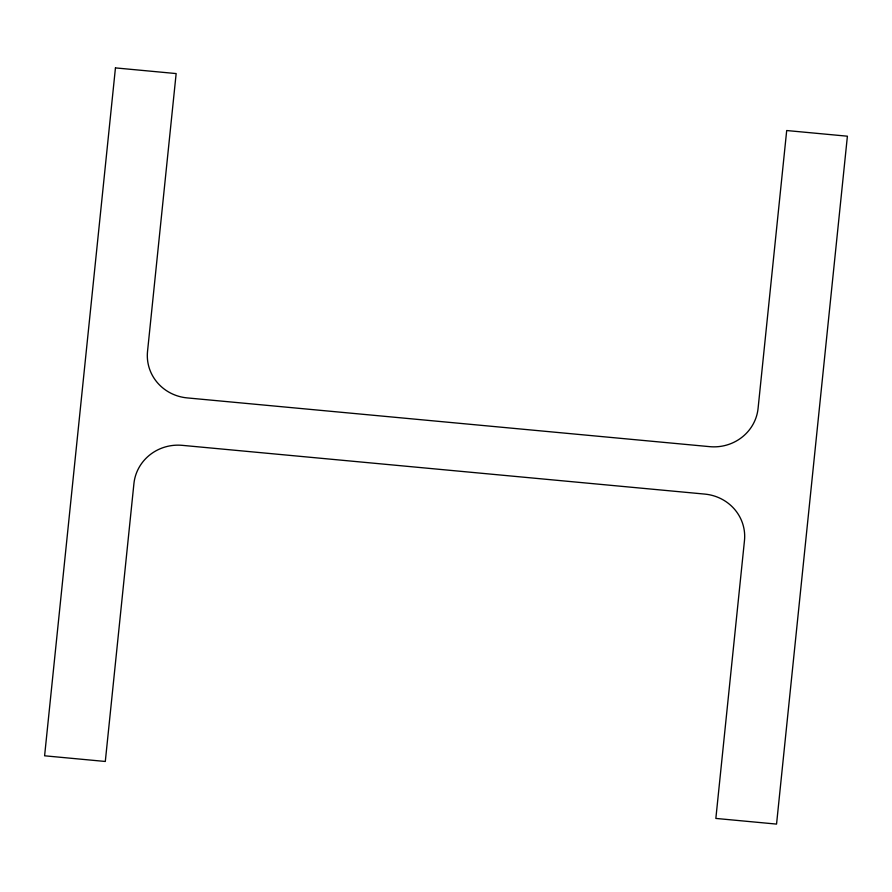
<?xml version="1.0" encoding="UTF-8"?>
<svg xmlns="http://www.w3.org/2000/svg" width="892" height="892" viewBox="0 0 892 892"><rect width="100%" height="100%" fill="white"/><g stroke="black" fill="none" stroke-linecap="round" stroke-linejoin="round"><path stroke-width="1.34" d="M115.447 67.903L44.6 755.803L105.301 761.467L133.923 483.598A44.21 42.56 -1.7 0 1 182.269 445.342L704.847 494.101A44.21 42.56 -1.7 0 1 744.474 540.563L715.852 818.432L776.553 824.096L847.4 136.197L786.699 130.533L758.077 408.402A44.21 42.56 -1.7 0 1 709.731 446.658L187.153 397.899A44.21 42.56 -1.7 0 1 147.526 351.437L176.148 73.568L115.447 67.903"/></g></svg>
